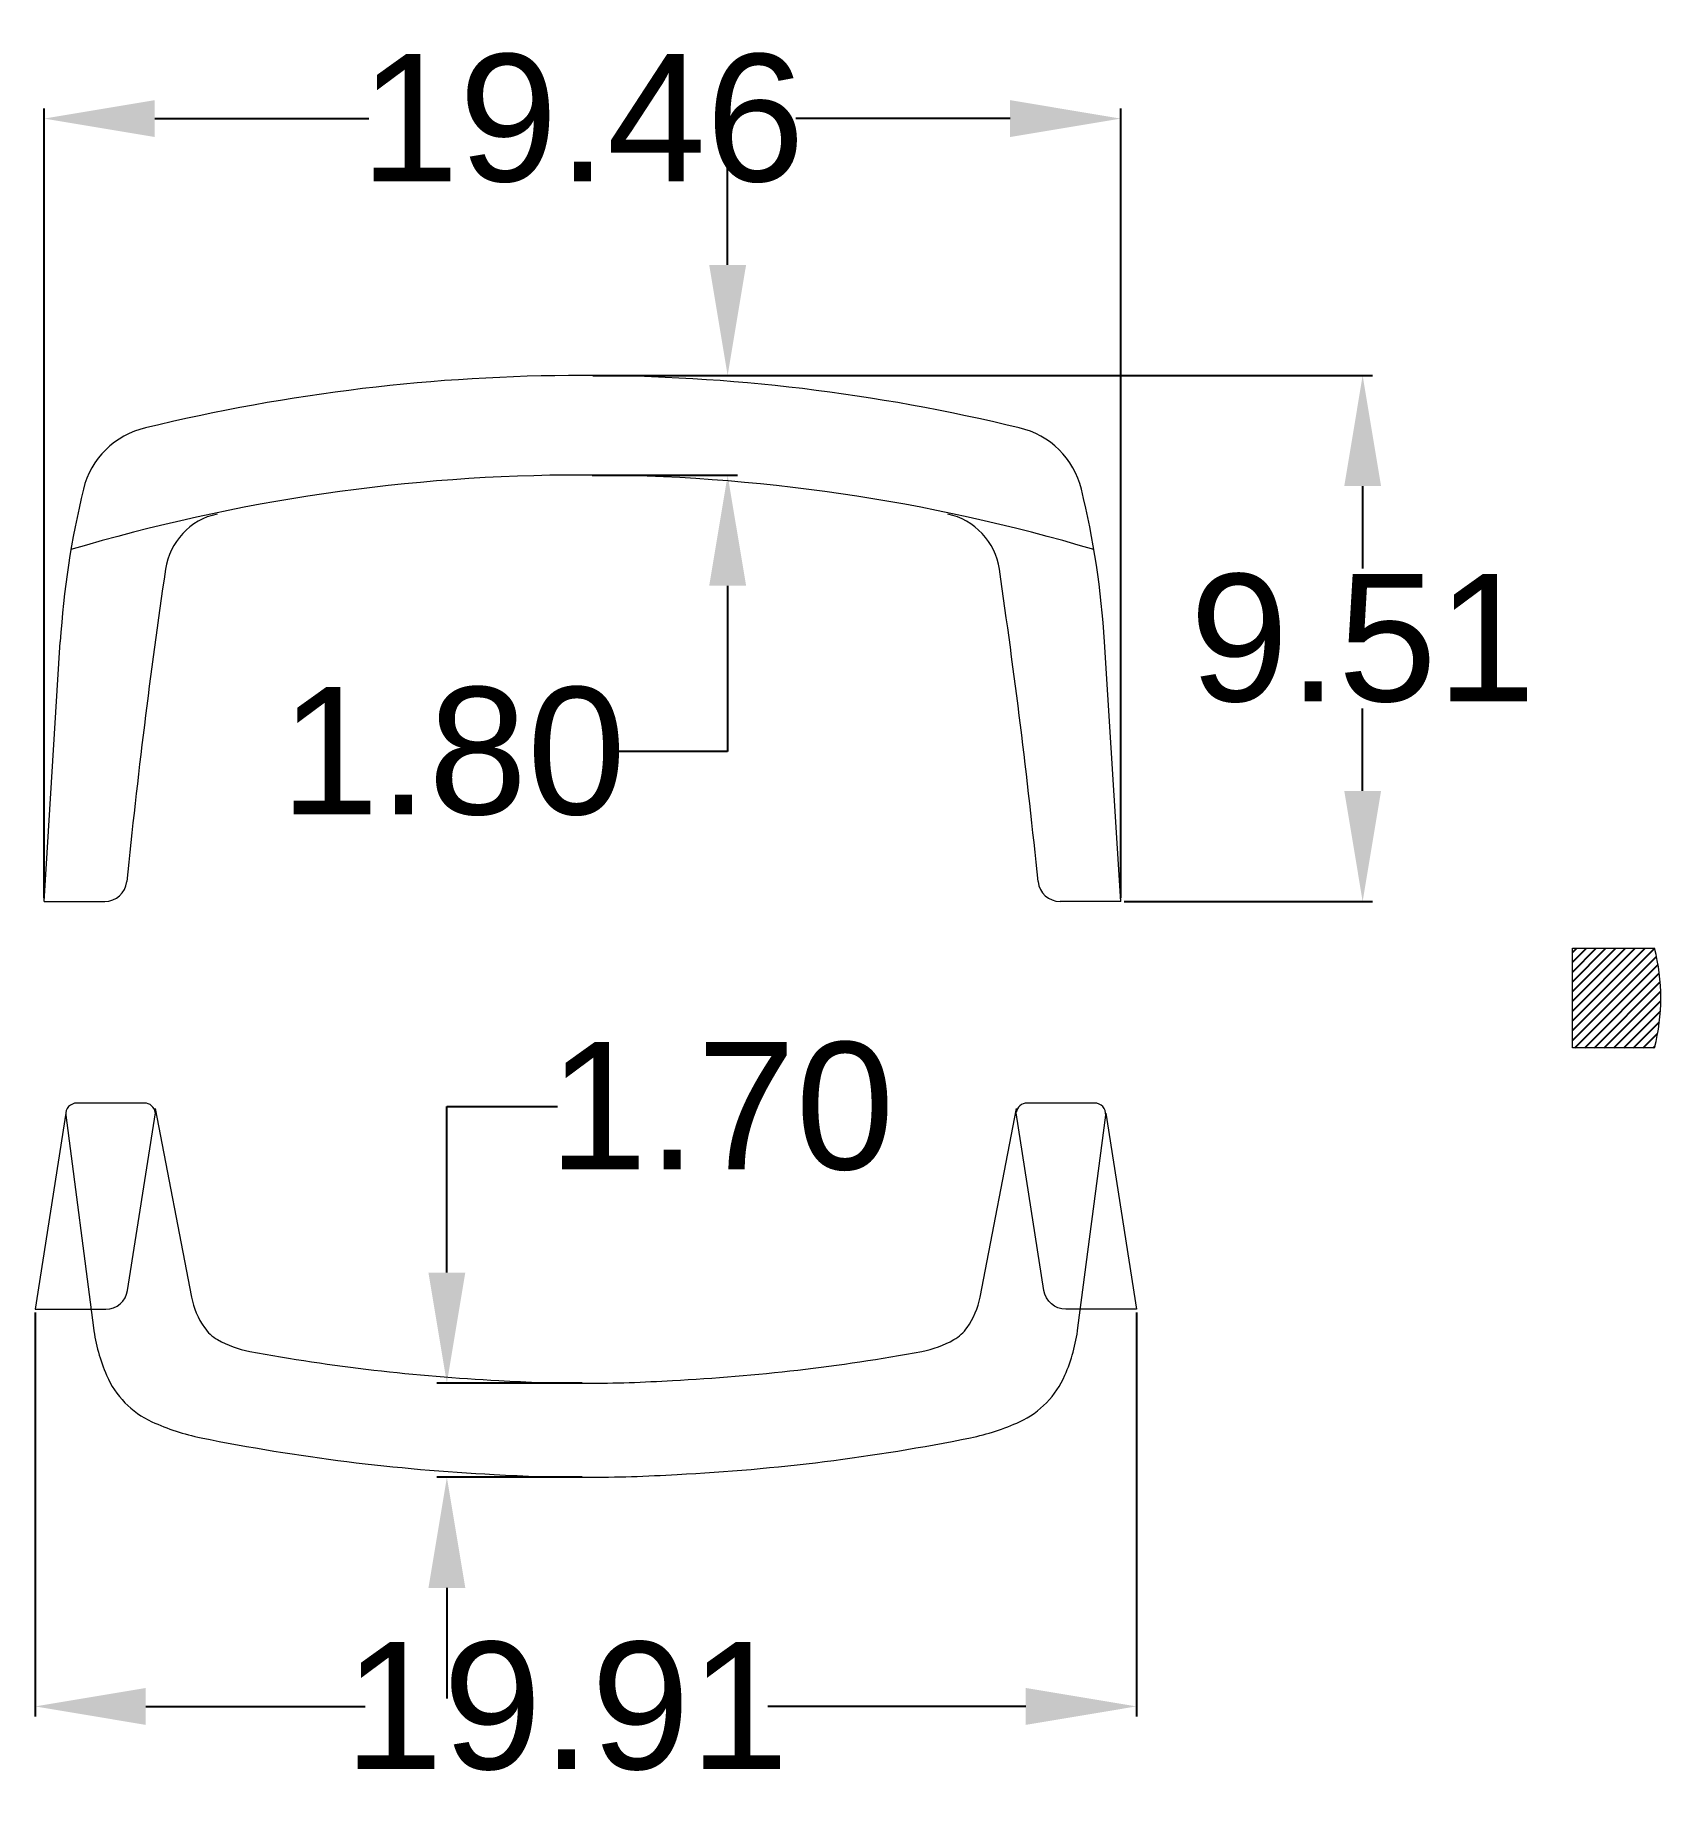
# Model space of a CAD drawing. Header units: millimetres. Extents: x 2485.1 to 2514.5, y 1754.2 to 1786.
import ezdxf

# ---------------------------------------------------------------- set-up
doc = ezdxf.new("R2010")
doc.units = ezdxf.units.MM
doc.styles.get("Standard").update_dxf_attribs({"font": 'arial.ttf'})
doc.dimstyles.new('Standard$0', dxfattribs={"dimtxt": 2.3, "dimasz": 2, "dimexe": 1, "dimexo": 1, "dimgap": 1, "dimtad": 0, "dimtih": 1, "dimtoh": 1, "dimdec": 1, "dimzin": 0, "dimdsep": 46, "dimtxsty": 'Standard', "dimcen": 0, "dimclrd": 4, "dimclre": 4, "dimclrt": 4, "dimadec": 1, "dimazin": 0, "dimtfac": 1, "dimtdec": 1, "dimtofl": 0, "dimtmove": 0, "dimatfit": 0, "dimfxl": 1, "dimtolj": 1, "dimtzin": 0, "dimarcsym": 0})

# ---------------------------------------------------------------- blocks, each defined once
blk = doc.blocks.new('*D7')
at = {"color": 0, "lineweight": -2, "transparency": 16777216}
for p, q in [((2485.101, 1762.864), (2485.101, 1755.564)), ((2505.012, 1762.864), (2505.012, 1755.564)), ((2487.101, 1755.744), (2491.066, 1755.744)), ((2503.012, 1755.744), (2498.347, 1755.744))]:
    blk.add_line(p, q, dxfattribs=at)
at = {"color": 0, "transparency": 16777216}
for points in [[(2487.101, 1756.077), (2487.101, 1755.41), (2485.101, 1755.744)], [(2503.012, 1756.077), (2503.012, 1755.41), (2505.012, 1755.744)]]:
    blk.add_solid(points, dxfattribs=at)
at = {"layer": 'Defpoints', "color": 0, "transparency": 16777216}
for p in [(2485.101, 1762.926), (2505.012, 1762.926), (2505.012, 1755.744)]:
    blk.add_point(p, dxfattribs=at)
at = {"color": 0, "lineweight": 9, "transparency": 16777216, "insert": (2494.707, 1755.744), "char_height": 2.3, "attachment_point": 5}
blk.add_mtext('\\A1;19.91', dxfattribs=at)
blk = doc.blocks.new('*D9')
at = {"color": 0, "lineweight": -2, "transparency": 16777216}
for p, q in [((2485.265, 1770.357), (2485.265, 1784.628)), ((2487.265, 1784.448), (2491.135, 1784.448)), ((2502.728, 1784.448), (2498.858, 1784.448)), ((2504.728, 1770.357), (2504.728, 1784.628))]:
    blk.add_line(p, q, dxfattribs=at)
at = {"color": 0, "transparency": 16777216}
for points in [[(2487.265, 1784.782), (2487.265, 1784.115), (2485.265, 1784.448)], [(2502.728, 1784.782), (2502.728, 1784.115), (2504.728, 1784.448)]]:
    blk.add_solid(points, dxfattribs=at)
at = {"layer": 'Defpoints', "color": 0, "transparency": 16777216}
for p in [(2504.728, 1784.448), (2485.265, 1770.295), (2504.728, 1770.295)]:
    blk.add_point(p, dxfattribs=at)
at = {"color": 0, "lineweight": 9, "transparency": 16777216, "insert": (2494.996, 1784.448), "char_height": 2.3, "attachment_point": 5}
blk.add_mtext('\\A1;19.46', dxfattribs=at)
blk = doc.blocks.new('*D10')
at = {"color": 0, "lineweight": -2, "transparency": 16777216}
for p, q in [((2497.622, 1781.804), (2497.622, 1783.804)), ((2495.182, 1779.804), (2497.802, 1779.804)), ((2495.175, 1778.004), (2497.802, 1778.004)), ((2497.622, 1776.004), (2497.622, 1773.004)), ((2497.622, 1773.004), (2495.622, 1773.004))]:
    blk.add_line(p, q, dxfattribs=at)
at = {"color": 0, "transparency": 16777216}
for points in [[(2497.289, 1781.804), (2497.956, 1781.804), (2497.622, 1779.804)], [(2497.289, 1776.004), (2497.956, 1776.004), (2497.622, 1778.004)]]:
    blk.add_solid(points, dxfattribs=at)
at = {"layer": 'Defpoints', "color": 0, "transparency": 16777216}
for p in [(2495.119, 1779.804), (2495.113, 1778.004), (2497.622, 1778.004)]:
    blk.add_point(p, dxfattribs=at)
at = {"color": 0, "lineweight": 9, "transparency": 16777216, "insert": (2492.657, 1773.004), "char_height": 2.3, "attachment_point": 5}
blk.add_mtext('\\A1;1.80', dxfattribs=at)
blk = doc.blocks.new('*D8')
at = {"color": 0, "lineweight": -2, "transparency": 16777216}
for p, q in [((2495.182, 1779.804), (2509.283, 1779.804)), ((2509.103, 1777.804), (2509.103, 1776.314)), ((2509.103, 1772.295), (2509.103, 1773.785)), ((2504.791, 1770.295), (2509.283, 1770.295))]:
    blk.add_line(p, q, dxfattribs=at)
at = {"color": 0, "transparency": 16777216}
for points in [[(2508.77, 1777.804), (2509.436, 1777.804), (2509.103, 1779.804)], [(2508.77, 1772.295), (2509.436, 1772.295), (2509.103, 1770.295)]]:
    blk.add_solid(points, dxfattribs=at)
at = {"layer": 'Defpoints', "color": 0, "transparency": 16777216}
for p in [(2495.119, 1779.804), (2504.728, 1770.295), (2509.103, 1770.295)]:
    blk.add_point(p, dxfattribs=at)
at = {"color": 0, "lineweight": 9, "transparency": 16777216, "insert": (2509.103, 1775.049), "char_height": 2.3, "attachment_point": 5}
blk.add_mtext('\\A1;9.51', dxfattribs=at)
blk = doc.blocks.new('*D11')
at = {"color": 0, "lineweight": -2, "transparency": 16777216}
for p, q in [((2492.546, 1763.586), (2492.546, 1766.586)), ((2492.546, 1766.586), (2494.546, 1766.586)), ((2494.994, 1761.586), (2492.366, 1761.586)), ((2494.994, 1759.886), (2492.366, 1759.886)), ((2492.546, 1757.886), (2492.546, 1755.886))]:
    blk.add_line(p, q, dxfattribs=at)
at = {"color": 0, "transparency": 16777216}
for points in [[(2492.213, 1763.586), (2492.879, 1763.586), (2492.546, 1761.586)], [(2492.213, 1757.886), (2492.879, 1757.886), (2492.546, 1759.886)]]:
    blk.add_solid(points, dxfattribs=at)
at = {"layer": 'Defpoints', "color": 0, "transparency": 16777216}
for p in [(2492.546, 1761.586), (2495.057, 1761.586), (2495.057, 1759.886)]:
    blk.add_point(p, dxfattribs=at)
at = {"color": 0, "lineweight": 9, "transparency": 16777216, "insert": (2497.511, 1766.586), "char_height": 2.3, "attachment_point": 5}
blk.add_mtext('\\A1;1.70', dxfattribs=at)

msp = doc.modelspace()

# ---------------------------------------------------------------- hatches: boundary and pattern name
h = msp.add_hatch()
h.set_pattern_fill('ANSI31', color=6, scale=0.999)
h.set_pattern_definition([(45, (2208.15271, 2724.31734), (-0.08829996, 0.08829996), [])])
edge = h.paths.add_edge_path()
edge.add_arc((2510.886, 1768.551), 3.608, 345.5691, 374.4309)
edge.add_line((2514.38, 1769.45), (2512.896, 1769.45))
edge.add_line((2512.896, 1769.45), (2512.896, 1767.652))
edge.add_line((2512.896, 1767.652), (2514.38, 1767.652))

# ---------------------------------------------------------------- linework, layer by layer
at = {"lineweight": 9, "ltscale": 0.2}
for p, q in [((2485.265, 1770.295), (2485.556, 1774.988)), ((2504.728, 1770.295), (2504.437, 1774.988)), ((2485.265, 1770.295), (2486.36, 1770.295)), ((2504.728, 1770.295), (2503.633, 1770.295)), ((2487.077, 1766.651), (2485.855, 1766.651)), ((2504.258, 1766.651), (2503.037, 1766.651))]:
    msp.add_line(p, q, dxfattribs=at)
msp.add_lwpolyline([(2514.38, 1767.652), (2512.896, 1767.652), (2512.896, 1769.45), (2514.38, 1769.45)], dxfattribs=at)
for points in [[(2485.656, 1766.47), (2485.101, 1762.926), (2486.378, 1762.926, 0.369416), (2486.774, 1763.265), (2487.276, 1766.472)], [(2485.656, 1766.434), (2486.158, 1762.586, 0.069475), (2486.394, 1761.73, 0.184835), (2487.213, 1760.891, 0.058427), (2488.102, 1760.6, 0.037468), (2493.402, 1759.939, 0.015997), (2495.057, 1759.886, 0.015997), (2496.712, 1759.939, 0.037468), (2502.012, 1760.6, 0.058427), (2502.901, 1760.891, 0.184835), (2503.72, 1761.73, 0.069475), (2503.955, 1762.586), (2504.458, 1766.434)], [(2487.271, 1766.553), (2487.929, 1763.143, 0.104854), (2488.161, 1762.594, 0.111145), (2488.4, 1762.374, 0.084439), (2488.981, 1762.162, 0.033397), (2493.485, 1761.637, 0.016194), (2495.057, 1761.586, 0.016194), (2496.628, 1761.637, 0.033397), (2501.133, 1762.162, 0.084439), (2501.713, 1762.374, 0.111145), (2501.953, 1762.594, 0.104854), (2502.185, 1763.143), (2502.843, 1766.553)], [(2504.458, 1766.47), (2505.012, 1762.926), (2503.735, 1762.926, -0.369416), (2503.34, 1763.265), (2502.838, 1766.472)]]:
    msp.add_lwpolyline(points, format="xyb", dxfattribs=at)
for centre, radius, start, end in [((2494.998, 1746.407), 33.397, 90.0028, 103.683), ((2494.995, 1746.407), 33.397, 76.317, 89.9972), ((2487.432, 1777.394), 1.5, 102.878, 166.3014), ((2502.561, 1777.394), 1.5, 13.6986, 77.122), ((2494.999, 1745.625), 32.38, 90.0043, 106.5991), ((2494.994, 1745.625), 32.38, 73.4009, 89.9957), ((2501.318, 1774.009), 15.792, 166.3014, 176.4461), ((2488.675, 1774.009), 15.792, 3.5539, 13.6986), ((2488.646, 1776.126), 1.2, 102.1928, 171.6449), ((2501.347, 1776.126), 1.2, 8.3551, 77.8072), ((2613.936, 1757.725), 127.834, 171.64494, 174.19517), ((2376.057, 1757.725), 127.834, 5.80483, 8.35506), ((2486.36, 1770.695), 0.4, 270, 354.1952), ((2503.633, 1770.695), 0.4, 185.8048, 270), ((2510.886, 1768.551), 3.608, 345.5691, 14.4309), ((2485.855, 1766.451), 0.2, 90, 184.8576), ((2487.077, 1766.451), 0.2, 8.3324, 90), ((2503.037, 1766.451), 0.2, 90, 171.6676), ((2504.258, 1766.451), 0.2, 355.1424, 90)]:
    msp.add_arc(centre, radius, start, end, dxfattribs=at)

# ---------------------------------------------------------------- dimensions: what is measured, and where the dimension line sits
at = {"color": 3, "lineweight": 9}
for base, p1, p2, picture, middle in [((2504.728, 1784.448), (2485.265, 1770.295), (2504.728, 1770.295), '*D9', (2494.996, 1784.448)), ((2505.012, 1755.744), (2485.101, 1762.926), (2505.012, 1762.926), '*D7', (2494.707, 1755.744))]:
    dim = msp.add_linear_dim(base=base, p1=p1, p2=p2, dimstyle='Standard$0', override={"dimexe": 0.18, "dimexo": 0.0625, "dimgap": 0.09, "dimdec": 2, "dimcen": 0.09, "dimclrd": 0, "dimclre": 0, "dimclrt": 0, "dimtdec": 2, "dimatfit": 3, "dimfxl": 1.25}, dxfattribs=at)
    dim.commit()
    dim.dimension.update_dxf_attribs({"geometry": picture, "text_midpoint": middle, "dimtype": 160})
for base, p1, p2, picture, middle in [((2497.622, 1778.004), (2495.119, 1779.804), (2495.113, 1778.004), '*D10', (2492.657, 1773.004)), ((2492.546, 1761.586), (2495.057, 1759.886), (2495.057, 1761.586), '*D11', (2497.511, 1766.586))]:
    dim = msp.add_linear_dim(base=base, p1=p1, p2=p2, angle=90, dimstyle='Standard$0', override={"dimexe": 0.18, "dimexo": 0.0625, "dimgap": 0.09, "dimdec": 2, "dimcen": 0.09, "dimclrd": 0, "dimclre": 0, "dimclrt": 0, "dimtdec": 2, "dimatfit": 3, "dimfxl": 1.25}, dxfattribs=at)
    dim.commit()
    dim.dimension.update_dxf_attribs({"geometry": picture, "text_midpoint": middle, "dimtype": 160})
dim = msp.add_linear_dim(base=(2509.103, 1770.295), p1=(2495.119, 1779.804), p2=(2504.728, 1770.295), angle=90, dimstyle='Standard$0', override={"dimexe": 0.18, "dimexo": 0.0625, "dimgap": 0.09, "dimdec": 2, "dimcen": 0.09, "dimclrd": 0, "dimclre": 0, "dimclrt": 0, "dimtdec": 2, "dimatfit": 3, "dimfxl": 1.25}, dxfattribs=at)
dim.commit()
dim.dimension.update_dxf_attribs({"geometry": '*D8', "text_midpoint": (2509.103, 1775.049)})

doc.saveas('drawing.dxf')
